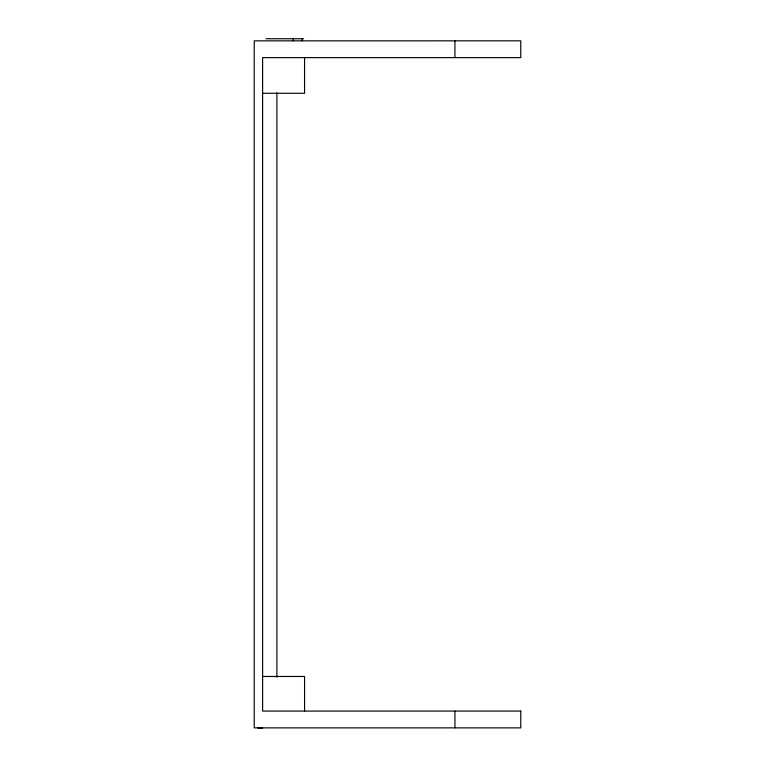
<?xml version="1.0" encoding="UTF-8"?>
<svg xmlns="http://www.w3.org/2000/svg" width="775" height="775" viewBox="0 0 775 775"><rect width="100%" height="100%" fill="white"/><g stroke="black" fill="none" stroke-linecap="round" stroke-linejoin="round"><path stroke-width="1.16" d="M266.028 38.75L303.529 38.75M262.609 93.291L304.565 93.291L304.565 57.631M262.618 676.468L304.575 676.468L304.575 711.082M257.843 727.861L262.618 727.89L258.433 727.861M454.925 40.842L454.925 57.631M454.935 711.072L454.935 727.822M302.289 38.75L302.289 40.852M293.26 38.75L293.26 40.852M276.907 92.719L276.907 677.195M520.781 711.072L520.781 727.861L254.229 727.861L254.219 40.852L520.771 40.842L520.771 57.631L262.609 57.631L262.618 711.082L520.781 711.072"/></g></svg>
